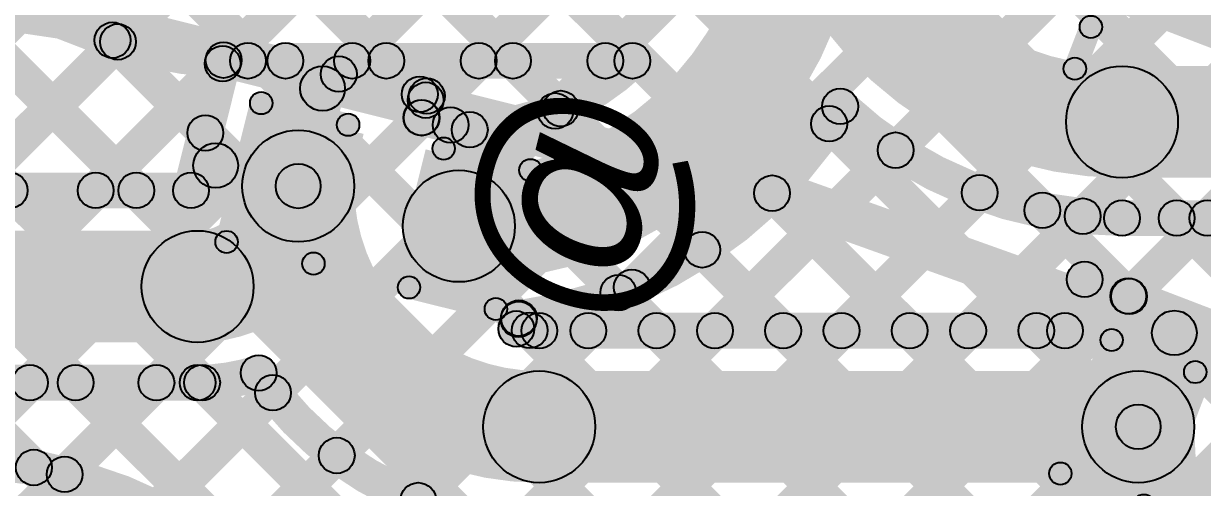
# Model space of a CAD drawing. Header units: millimetres. Extents: x -2.17 to 2.17, y -2.17 to 2.17.
# Drawn here: x 0.3077 to 0.5711, y 1.5085 to 1.6122 of the extents above; entities that cross this region are included whole.
import ezdxf

# ---------------------------------------------------------------- set-up
doc = ezdxf.new("R2010")
doc.units = ezdxf.units.MM
doc.header["$MEASUREMENT"] = 0
for name, color, linetype in [('BottomLayer', 5, 'Continuous'), ('Mechanical2', 216, 'Continuous'), ('TopLayer', 1, 'Continuous'), ('TopOverlay', 2, 'Continuous'), ('TopPaste', 8, 'Continuous'), ('TopSolder', 216, 'Continuous')]:
    doc.layers.add(name, color=color, linetype=linetype)

# ---------------------------------------------------------------- blocks, each defined once
blk = doc.blocks.new('WS2812B_M____161')
at = {"layer": 'TopLayer'}
for points in [[(-0.09409, 0.05079), (-0.03504, 0.05079), (-0.03504, 0.01142), (-0.09409, 0.01142)], [(0.03504, 0.05079), (0.09409, 0.05079), (0.09409, 0.01142), (0.03504, 0.01142)], [(-0.09409, -0.01142), (-0.03504, -0.01142), (-0.03504, -0.05079), (-0.09409, -0.05079)], [(0.03504, -0.01142), (0.09409, -0.01142), (0.09409, -0.05079), (0.03504, -0.05079)]]:
    blk.add_hatch(color=1, dxfattribs=at).paths.add_polyline_path(points)
at = {"layer": 'TopOverlay'}
h = blk.add_hatch(color=2, dxfattribs=at)
edge = h.paths.add_edge_path()
edge.add_arc((-0.07, 0.07), 0.0025, 0, 360)
h = blk.add_hatch(color=2, dxfattribs=at)
edge = h.paths.add_edge_path()
edge.add_arc((-0.07, 0.07), 0.0025, 0, 360)
for points in [[(0.07, 0.0725), (0.07, 0.0675), (-0.07, 0.0675), (-0.07, 0.0725)], [(-0.0725, 0.07), (-0.0675, 0.07), (-0.0675, 0.06), (-0.0725, 0.06)], [(0.0675, 0.07), (0.0725, 0.07), (0.0725, 0.06), (0.0675, 0.06)], [(-0.0725, -0.06), (-0.0675, -0.06), (-0.0675, -0.07), (-0.0725, -0.07)], [(0.0675, -0.06), (0.0725, -0.06), (0.0725, -0.07), (0.0675, -0.07)], [(0.07, -0.0675), (0.07, -0.0725), (-0.07, -0.0725), (-0.07, -0.0675)]]:
    blk.add_hatch(color=2, dxfattribs=at).paths.add_polyline_path(points)
h = blk.add_hatch(color=2, dxfattribs=at)
edge = h.paths.add_edge_path()
edge.add_arc((0.07, 0.07), 0.0025, 0, 360)
h = blk.add_hatch(color=2, dxfattribs=at)
edge = h.paths.add_edge_path()
edge.add_arc((0.07, 0.07), 0.0025, 0, 360)
h = blk.add_hatch(color=2, dxfattribs=at)
edge = h.paths.add_edge_path()
edge.add_arc((-0.091, 0.061), 0.0025, 0, 360)
h = blk.add_hatch(color=2, dxfattribs=at)
edge = h.paths.add_edge_path()
edge.add_arc((-0.085, 0.061), 0.0025, 0, 360)
h = blk.add_hatch(color=2, dxfattribs=at)
edge = h.paths.add_edge_path()
edge.add_arc((-0.07, 0.06), 0.0025, 0, 360)
h = blk.add_hatch(color=2, dxfattribs=at)
edge = h.paths.add_edge_path()
edge.add_arc((0.07, 0.06), 0.0025, 0, 360)
h = blk.add_hatch(color=2, dxfattribs=at)
edge = h.paths.add_edge_path()
edge.add_arc((-0.07, -0.06), 0.0025, 0, 360)
h = blk.add_hatch(color=2, dxfattribs=at)
edge = h.paths.add_edge_path()
edge.add_arc((0.07, -0.06), 0.0025, 0, 360)
h = blk.add_hatch(color=2, dxfattribs=at)
edge = h.paths.add_edge_path()
edge.add_arc((-0.07, -0.07), 0.0025, 0, 360)
h = blk.add_hatch(color=2, dxfattribs=at)
edge = h.paths.add_edge_path()
edge.add_arc((-0.07, -0.07), 0.0025, 0, 360)
h = blk.add_hatch(color=2, dxfattribs=at)
edge = h.paths.add_edge_path()
edge.add_arc((0.07, -0.07), 0.0025, 0, 360)
h = blk.add_hatch(color=2, dxfattribs=at)
edge = h.paths.add_edge_path()
edge.add_arc((0.07, -0.07), 0.0025, 0, 360)
at = {"layer": 'TopPaste'}
for points in [[(-0.09409, 0.05079), (-0.03504, 0.05079), (-0.03504, 0.01142), (-0.09409, 0.01142)], [(0.03504, 0.05079), (0.09409, 0.05079), (0.09409, 0.01142), (0.03504, 0.01142)], [(-0.09409, -0.01142), (-0.03504, -0.01142), (-0.03504, -0.05079), (-0.09409, -0.05079)], [(0.03504, -0.01142), (0.09409, -0.01142), (0.09409, -0.05079), (0.03504, -0.05079)]]:
    blk.add_hatch(color=8, dxfattribs=at).paths.add_polyline_path(points)
at = {"layer": 'TopSolder'}
for points in [[(-0.09809, 0.05479), (-0.03104, 0.05479), (-0.03104, 0.00742), (-0.09809, 0.00742)], [(0.03104, 0.05479), (0.09809, 0.05479), (0.09809, 0.00742), (0.03104, 0.00742)], [(-0.09809, -0.00742), (-0.03104, -0.00742), (-0.03104, -0.05479), (-0.09809, -0.05479)], [(0.03104, -0.00742), (0.09809, -0.00742), (0.09809, -0.05479), (0.03104, -0.05479)]]:
    blk.add_hatch(color=216, dxfattribs=at).paths.add_polyline_path(points)
at = {"layer": 'TopOverlay', "const_width": 0.005}
blk.add_lwpolyline([(-0.085, 0.061, 1), (-0.091, 0.061, 1)], format="xyb", close=True, dxfattribs=at)
at = {"layer": 'TopOverlay'}
for centre in [(-0.07, 0.07), (-0.07, 0.07), (0.07, 0.07), (0.07, 0.07), (-0.091, 0.061), (-0.085, 0.061), (-0.07, 0.06), (0.07, 0.06), (-0.07, -0.06), (0.07, -0.06), (-0.07, -0.07), (-0.07, -0.07), (0.07, -0.07), (0.07, -0.07)]:
    blk.add_circle(centre, 0.0025, dxfattribs=at)
blk = doc.blocks.new('C__0402_337')
at = {"layer": 'TopLayer'}
for points in [[(-0.0275, -0.0125), (-0.0275, 0.0125), (-0.0095, 0.0125), (-0.0095, -0.0125)], [(0.0095, -0.0125), (0.0095, 0.0125), (0.0275, 0.0125), (0.0275, -0.0125)]]:
    blk.add_hatch(color=1, dxfattribs=at).paths.add_polyline_path(points)
at = {"layer": 'TopOverlay'}
h = blk.add_hatch(color=2, dxfattribs=at)
edge = h.paths.add_edge_path()
edge.add_arc((-0.031, 0.016), 0.0025, 0, 360)
h = blk.add_hatch(color=2, dxfattribs=at)
edge = h.paths.add_edge_path()
edge.add_arc((-0.031, 0.016), 0.0025, 0, 360)
for points in [[(-0.031, 0.0135), (-0.031, 0.0185), (-0.011, 0.0185), (-0.011, 0.0135)], [(0.011, 0.0135), (0.011, 0.0185), (0.031, 0.0185), (0.031, 0.0135)], [(-0.0285, -0.016), (-0.0335, -0.016), (-0.0335, 0.016), (-0.0285, 0.016)], [(0.0335, -0.016), (0.0285, -0.016), (0.0285, 0.016), (0.0335, 0.016)], [(-0.031, -0.0185), (-0.031, -0.0135), (-0.011, -0.0135), (-0.011, -0.0185)], [(0.011, -0.0185), (0.011, -0.0135), (0.031, -0.0135), (0.031, -0.0185)]]:
    blk.add_hatch(color=2, dxfattribs=at).paths.add_polyline_path(points)
h = blk.add_hatch(color=2, dxfattribs=at)
edge = h.paths.add_edge_path()
edge.add_arc((-0.011, 0.016), 0.0025, 0, 360)
h = blk.add_hatch(color=2, dxfattribs=at)
edge = h.paths.add_edge_path()
edge.add_arc((0.011, 0.016), 0.0025, 0, 360)
h = blk.add_hatch(color=2, dxfattribs=at)
edge = h.paths.add_edge_path()
edge.add_arc((0.031, 0.016), 0.0025, 0, 360)
h = blk.add_hatch(color=2, dxfattribs=at)
edge = h.paths.add_edge_path()
edge.add_arc((0.031, 0.016), 0.0025, 0, 360)
h = blk.add_hatch(color=2, dxfattribs=at)
edge = h.paths.add_edge_path()
edge.add_arc((-0.031, -0.016), 0.0025, 0, 360)
h = blk.add_hatch(color=2, dxfattribs=at)
edge = h.paths.add_edge_path()
edge.add_arc((-0.031, -0.016), 0.0025, 0, 360)
h = blk.add_hatch(color=2, dxfattribs=at)
edge = h.paths.add_edge_path()
edge.add_arc((-0.011, -0.016), 0.0025, 0, 360)
h = blk.add_hatch(color=2, dxfattribs=at)
edge = h.paths.add_edge_path()
edge.add_arc((0.011, -0.016), 0.0025, 0, 360)
h = blk.add_hatch(color=2, dxfattribs=at)
edge = h.paths.add_edge_path()
edge.add_arc((0.031, -0.016), 0.0025, 0, 360)
h = blk.add_hatch(color=2, dxfattribs=at)
edge = h.paths.add_edge_path()
edge.add_arc((0.031, -0.016), 0.0025, 0, 360)
at = {"layer": 'TopPaste'}
for points in [[(-0.0275, -0.0125), (-0.0275, 0.0125), (-0.0095, 0.0125), (-0.0095, -0.0125)], [(0.0095, -0.0125), (0.0095, 0.0125), (0.0275, 0.0125), (0.0275, -0.0125)]]:
    blk.add_hatch(color=8, dxfattribs=at).paths.add_polyline_path(points)
at = {"layer": 'TopSolder'}
for points in [[(-0.02986, -0.01486), (-0.02986, 0.01486), (-0.00714, 0.01486), (-0.00714, -0.01486)], [(0.00714, -0.01486), (0.00714, 0.01486), (0.02986, 0.01486), (0.02986, -0.01486)]]:
    blk.add_hatch(color=216, dxfattribs=at).paths.add_polyline_path(points)
at = {"layer": 'TopOverlay'}
for centre in [(-0.031, 0.016), (-0.031, 0.016), (-0.011, 0.016), (0.011, 0.016), (0.031, 0.016), (0.031, 0.016), (-0.031, -0.016), (-0.031, -0.016), (-0.011, -0.016), (0.011, -0.016), (0.031, -0.016), (0.031, -0.016)]:
    blk.add_circle(centre, 0.0025, dxfattribs=at)
blk = doc.blocks.new('C__0402_338')
at = {"layer": 'TopLayer'}
for points in [[(-0.0275, -0.0125), (-0.0275, 0.0125), (-0.0095, 0.0125), (-0.0095, -0.0125)], [(0.0095, -0.0125), (0.0095, 0.0125), (0.0275, 0.0125), (0.0275, -0.0125)]]:
    blk.add_hatch(color=1, dxfattribs=at).paths.add_polyline_path(points)
at = {"layer": 'TopOverlay'}
h = blk.add_hatch(color=2, dxfattribs=at)
edge = h.paths.add_edge_path()
edge.add_arc((-0.031, 0.016), 0.0025, 0, 360)
h = blk.add_hatch(color=2, dxfattribs=at)
edge = h.paths.add_edge_path()
edge.add_arc((-0.031, 0.016), 0.0025, 0, 360)
for points in [[(-0.031, 0.0135), (-0.031, 0.0185), (-0.011, 0.0185), (-0.011, 0.0135)], [(0.011, 0.0135), (0.011, 0.0185), (0.031, 0.0185), (0.031, 0.0135)], [(-0.0285, -0.016), (-0.0335, -0.016), (-0.0335, 0.016), (-0.0285, 0.016)], [(0.0335, -0.016), (0.0285, -0.016), (0.0285, 0.016), (0.0335, 0.016)], [(-0.031, -0.0185), (-0.031, -0.0135), (-0.011, -0.0135), (-0.011, -0.0185)], [(0.011, -0.0185), (0.011, -0.0135), (0.031, -0.0135), (0.031, -0.0185)]]:
    blk.add_hatch(color=2, dxfattribs=at).paths.add_polyline_path(points)
h = blk.add_hatch(color=2, dxfattribs=at)
edge = h.paths.add_edge_path()
edge.add_arc((-0.011, 0.016), 0.0025, 0, 360)
h = blk.add_hatch(color=2, dxfattribs=at)
edge = h.paths.add_edge_path()
edge.add_arc((0.011, 0.016), 0.0025, 0, 360)
h = blk.add_hatch(color=2, dxfattribs=at)
edge = h.paths.add_edge_path()
edge.add_arc((0.031, 0.016), 0.0025, 0, 360)
h = blk.add_hatch(color=2, dxfattribs=at)
edge = h.paths.add_edge_path()
edge.add_arc((0.031, 0.016), 0.0025, 0, 360)
h = blk.add_hatch(color=2, dxfattribs=at)
edge = h.paths.add_edge_path()
edge.add_arc((-0.031, -0.016), 0.0025, 0, 360)
h = blk.add_hatch(color=2, dxfattribs=at)
edge = h.paths.add_edge_path()
edge.add_arc((-0.031, -0.016), 0.0025, 0, 360)
h = blk.add_hatch(color=2, dxfattribs=at)
edge = h.paths.add_edge_path()
edge.add_arc((-0.011, -0.016), 0.0025, 0, 360)
h = blk.add_hatch(color=2, dxfattribs=at)
edge = h.paths.add_edge_path()
edge.add_arc((0.011, -0.016), 0.0025, 0, 360)
h = blk.add_hatch(color=2, dxfattribs=at)
edge = h.paths.add_edge_path()
edge.add_arc((0.031, -0.016), 0.0025, 0, 360)
h = blk.add_hatch(color=2, dxfattribs=at)
edge = h.paths.add_edge_path()
edge.add_arc((0.031, -0.016), 0.0025, 0, 360)
at = {"layer": 'TopPaste'}
for points in [[(-0.0275, -0.0125), (-0.0275, 0.0125), (-0.0095, 0.0125), (-0.0095, -0.0125)], [(0.0095, -0.0125), (0.0095, 0.0125), (0.0275, 0.0125), (0.0275, -0.0125)]]:
    blk.add_hatch(color=8, dxfattribs=at).paths.add_polyline_path(points)
at = {"layer": 'TopSolder'}
for points in [[(-0.02986, -0.01486), (-0.02986, 0.01486), (-0.00714, 0.01486), (-0.00714, -0.01486)], [(0.00714, -0.01486), (0.00714, 0.01486), (0.02986, 0.01486), (0.02986, -0.01486)]]:
    blk.add_hatch(color=216, dxfattribs=at).paths.add_polyline_path(points)
at = {"layer": 'TopOverlay'}
for centre in [(-0.031, 0.016), (-0.031, 0.016), (-0.011, 0.016), (0.011, 0.016), (0.031, 0.016), (0.031, 0.016), (-0.031, -0.016), (-0.031, -0.016), (-0.011, -0.016), (0.011, -0.016), (0.031, -0.016), (0.031, -0.016)]:
    blk.add_circle(centre, 0.0025, dxfattribs=at)

msp = doc.modelspace()

# ---------------------------------------------------------------- hatches: boundary and pattern name
at = {"layer": 'BottomLayer'}
for points in [[(-0.06781, 2.05478), (-0.06216, 2.06043), (1.40406, 0.59422), (1.3984, 0.58856)], [(-0.03919, 2.05444), (-0.03353, 2.0601), (1.43235, 0.59422), (1.42669, 0.58856)], [(-0.01057, 2.0541), (-0.00491, 2.05976), (1.46063, 0.59422), (1.45497, 0.58856)], [(-0.09322, 2.0519), (-0.08756, 2.05756), (1.37578, 0.59422), (1.37012, 0.58856)], [(0.01806, 2.05376), (0.02372, 2.05942), (1.48891, 0.59422), (1.48326, 0.58856)], [(0.04668, 2.05342), (0.05234, 2.05908), (1.5172, 0.59422), (1.51154, 0.58856)], [(0.07531, 2.05308), (0.08096, 2.05874), (1.54548, 0.59422), (1.53983, 0.58856)], [(0.10393, 2.05274), (0.10959, 2.0584), (1.57377, 0.59422), (1.56811, 0.58856)], [(0.24683, 1.54882), (0.24117, 1.55447), (0.65005, 1.96336), (0.65571, 1.9577)], [(0.24683, 1.52053), (0.24117, 1.52619), (0.67069, 1.9557), (0.67634, 1.95005)], [(0.24683, 1.49225), (0.24117, 1.4979), (0.69132, 1.94805), (0.69698, 1.9424)], [(0.24683, 1.46396), (0.24117, 1.46962), (0.71195, 1.9404), (0.71761, 1.93474)], [(0.24719, 1.43604), (0.24153, 1.4417), (0.73258, 1.93275), (0.73824, 1.92709)], [(0.25175, 1.41232), (0.24609, 1.41797), (0.75322, 1.9251), (0.75887, 1.91944)], [(0.19433, 1.32661), (0.18867, 1.33227), (0.77385, 1.91744), (0.77951, 1.91179)], [(0.19433, 1.29833), (0.18867, 1.30398), (0.79332, 1.90863), (0.79898, 1.90298)], [(0.19433, 1.27004), (0.18867, 1.2757), (0.81279, 1.89982), (0.81845, 1.89416)], [(0.19433, 1.24176), (0.18867, 1.24741), (0.83226, 1.89101), (0.83792, 1.88535)], [(0.19433, 1.21347), (0.18867, 1.21913), (0.85173, 1.88219), (0.85739, 1.87654)], [(0.19433, 1.18519), (0.18867, 1.19085), (0.87121, 1.87338), (0.87686, 1.86772)], [(0.19433, 1.1569), (0.18867, 1.16256), (0.89068, 1.86457), (0.89633, 1.85891)], [(0.19433, 1.12862), (0.18867, 1.13428), (0.91015, 1.85575), (0.9158, 1.8501)], [(0.24117, 1.68923), (0.24682, 1.69489), (1.34749, 0.59422), (1.34184, 0.58856)], [(0.24117, 1.66094), (0.24683, 1.6666), (1.31921, 0.59422), (1.31355, 0.58856)], [(0.24117, 1.63266), (0.24683, 1.63831), (1.29092, 0.59422), (1.28527, 0.58856)], [(0.24117, 1.60437), (0.24683, 1.61003), (1.26264, 0.59422), (1.25698, 0.58856)], [(0.24117, 1.57609), (0.24683, 1.58174), (1.23436, 0.59422), (1.2287, 0.58856)]]:
    msp.add_hatch(color=5, dxfattribs=at).paths.add_polyline_path(points)
at = {"layer": 'TopLayer'}
for points in [[(0.28642, 1.61569), (0.29208, 1.62135), (0.33571, 1.57772), (0.33005, 1.57206)], [(0.27007, 1.57206), (0.26442, 1.57772), (0.306, 1.6193), (0.31165, 1.61364)], [(0.29836, 1.57206), (0.2927, 1.57772), (0.32594, 1.61096), (0.3316, 1.6053)], [(0.32473, 1.60567), (0.33039, 1.61133), (0.35114, 1.59057), (0.34548, 1.58492)], [(0.36522, 1.60001), (0.36716, 1.60777), (0.39874, 1.59989), (0.39681, 1.59213)], [(0.36619, 1.59989), (0.36619, 1.60789), (0.44371, 1.60789), (0.44371, 1.59989)], [(0.38095, 1.59809), (0.37529, 1.60374), (0.37827, 1.60672), (0.38393, 1.60106)], [(0.3859, 1.60106), (0.39156, 1.60672), (0.39905, 1.59923), (0.39339, 1.59357)], [(0.39947, 1.58832), (0.39381, 1.59397), (0.40655, 1.60672), (0.41221, 1.60106)], [(0.41419, 1.60106), (0.41985, 1.60672), (0.43052, 1.59604), (0.42486, 1.59039)], [(0.42929, 1.58986), (0.42364, 1.59552), (0.43484, 1.60672), (0.44049, 1.60106)], [(0.32664, 1.57206), (0.32098, 1.57772), (0.34934, 1.60608), (0.355, 1.60042)], [(0.34898, 1.57392), (0.34122, 1.57586), (0.34849, 1.605), (0.35625, 1.60307)], [(0.5531, 1.57771), (0.5531, 1.60271), (0.68213, 1.60271), (0.68213, 1.57771)], [(0.3739, 1.57466), (0.3642, 1.57707), (0.36964, 1.59891), (0.37934, 1.59649)], [(0.40045, 1.59019), (0.39269, 1.59213), (0.3939, 1.59698), (0.40166, 1.59505)], [(0.39472, 1.59225), (0.40037, 1.59791), (0.40591, 1.59237), (0.40026, 1.58671)], [(0.3956, 1.58728), (0.39754, 1.59504), (0.40835, 1.59235), (0.40641, 1.58459)], [(0.48484, 1.58697), (0.4905, 1.59263), (0.53678, 1.54635), (0.53113, 1.54069)], [(0.46498, 1.54069), (0.45932, 1.54635), (0.49969, 1.58672), (0.50535, 1.58106)], [(0.3494, 1.57561), (0.35182, 1.58531), (0.37026, 1.58072), (0.36784, 1.57101)], [(0.212, 1.57089), (0.212, 1.57889), (0.3451, 1.57889), (0.3451, 1.57089)], [(0.4721, 1.57144), (0.47775, 1.5771), (0.5085, 1.54635), (0.50284, 1.54069)], [(0.49326, 1.54069), (0.4876, 1.54635), (0.51848, 1.57722), (0.52413, 1.57156)], [(0.53248, 1.56763), (0.53813, 1.57328), (0.55733, 1.55409), (0.55167, 1.54843)], [(0.5531, 1.56471), (0.5531, 1.57271), (0.65664, 1.57271), (0.65664, 1.56471)], [(0.52155, 1.54069), (0.51589, 1.54635), (0.5415, 1.57196), (0.54716, 1.56631)], [(0.5575, 1.54836), (0.55185, 1.55402), (0.56937, 1.57154), (0.57503, 1.56589)], [(0.5625, 1.56589), (0.56816, 1.57154), (0.60654, 1.53316), (0.60088, 1.52751)], [(0.212, 1.54089), (0.212, 1.56589), (0.34657, 1.56589), (0.34657, 1.54089)], [(0.45647, 1.55878), (0.46213, 1.56444), (0.48022, 1.54635), (0.47456, 1.54069)], [(0.54332, 1.55127), (0.54619, 1.55874), (0.58913, 1.54225), (0.58626, 1.53478)], [(0.43669, 1.54069), (0.43104, 1.54635), (0.44076, 1.55607), (0.44641, 1.55041)], [(0.43776, 1.5492), (0.44342, 1.55486), (0.45193, 1.54635), (0.44627, 1.54069)], [(0.54408, 1.54209), (0.53661, 1.54495), (0.54102, 1.55644), (0.54849, 1.55357)], [(0.41547, 1.54321), (0.42113, 1.54887), (0.42358, 1.54642), (0.41792, 1.54076)], [(0.4229, 1.53952), (0.4229, 1.54752), (0.54035, 1.54752), (0.54035, 1.53952)], [(0.5614, 1.52023), (0.55206, 1.52381), (0.56012, 1.54482), (0.56946, 1.54123)], [(0.212, 1.52789), (0.212, 1.53589), (0.34657, 1.53589), (0.34657, 1.52789)], [(0.2882, 1.52906), (0.29386, 1.53472), (0.31282, 1.51575), (0.30716, 1.5101)], [(0.29489, 1.51203), (0.28923, 1.51768), (0.30627, 1.53472), (0.31193, 1.52906)], [(0.3197, 1.50855), (0.31404, 1.51421), (0.33455, 1.53472), (0.34021, 1.52906)], [(0.31648, 1.52906), (0.32214, 1.53472), (0.40004, 1.45682), (0.39438, 1.45116)], [(0.34476, 1.52907), (0.35041, 1.53473), (0.42742, 1.45772), (0.42177, 1.45206)], [(0.4229, 1.50952), (0.4229, 1.53452), (0.55673, 1.53452), (0.55673, 1.50952)], [(0.34036, 1.50093), (0.33471, 1.50659), (0.36058, 1.53246), (0.36623, 1.5268)], [(0.35794, 1.49023), (0.35229, 1.49588), (0.37484, 1.51843), (0.38049, 1.51278)]]:
    msp.add_hatch(color=1, dxfattribs=at).paths.add_polyline_path(points)
h = msp.add_hatch(color=1, dxfattribs=at)
edge = h.paths.add_edge_path()
edge.add_arc((0.32756, 1.6085), 0.004, 0, 360)
h = msp.add_hatch(color=1, dxfattribs=at)
edge = h.paths.add_edge_path()
edge.add_arc((0.32877, 1.60813), 0.004, 0, 360)
h = msp.add_hatch(color=1, dxfattribs=at)
edge = h.paths.add_edge_path()
edge.add_arc((0.35217, 1.60325), 0.004, 0, 360)
h = msp.add_hatch(color=1, dxfattribs=at)
edge = h.paths.add_edge_path()
edge.add_arc((0.35237, 1.60404), 0.004, 0, 360)
h = msp.add_hatch(color=1, dxfattribs=at)
edge = h.paths.add_edge_path()
edge.add_arc((0.35237, 1.60404), 0.004, 0, 360)
h = msp.add_hatch(color=1, dxfattribs=at)
edge = h.paths.add_edge_path()
edge.add_arc((0.35237, 1.60404), 0.004, 0, 360)
h = msp.add_hatch(color=1, dxfattribs=at)
edge = h.paths.add_edge_path()
edge.add_arc((0.35782, 1.60389), 0.004, 0, 360)
h = msp.add_hatch(color=1, dxfattribs=at)
edge = h.paths.add_edge_path()
edge.add_arc((0.36619, 1.60389), 0.004, 0, 360)
h = msp.add_hatch(color=1, dxfattribs=at)
edge = h.paths.add_edge_path()
edge.add_arc((0.36619, 1.60389), 0.004, 0, 360)
h = msp.add_hatch(color=1, dxfattribs=at)
edge = h.paths.add_edge_path()
edge.add_arc((0.3811, 1.60389), 0.004, 0, 360)
h = msp.add_hatch(color=1, dxfattribs=at)
edge = h.paths.add_edge_path()
edge.add_arc((0.38873, 1.60389), 0.004, 0, 360)
h = msp.add_hatch(color=1, dxfattribs=at)
edge = h.paths.add_edge_path()
edge.add_arc((0.40938, 1.60389), 0.004, 0, 360)
h = msp.add_hatch(color=1, dxfattribs=at)
edge = h.paths.add_edge_path()
edge.add_arc((0.41702, 1.60389), 0.004, 0, 360)
h = msp.add_hatch(color=1, dxfattribs=at)
edge = h.paths.add_edge_path()
edge.add_arc((0.43767, 1.60389), 0.004, 0, 360)
h = msp.add_hatch(color=1, dxfattribs=at)
edge = h.paths.add_edge_path()
edge.add_arc((0.44371, 1.60389), 0.004, 0, 360)
h = msp.add_hatch(color=1, dxfattribs=at)
edge = h.paths.add_edge_path()
edge.add_arc((0.44371, 1.60389), 0.004, 0, 360)
h = msp.add_hatch(color=1, dxfattribs=at)
edge = h.paths.add_edge_path()
edge.add_arc((0.37812, 1.60091), 0.004, 0, 360)
h = msp.add_hatch(color=1, dxfattribs=at)
edge = h.paths.add_edge_path()
edge.add_arc((0.37449, 1.5977), 0.005, 0, 360)
h = msp.add_hatch(color=1, dxfattribs=at)
edge = h.paths.add_edge_path()
edge.add_arc((0.5531, 1.59021), 0.0125, 0, 360)
h = msp.add_hatch(color=1, dxfattribs=at)
edge = h.paths.add_edge_path()
edge.add_arc((0.5531, 1.59021), 0.0125, 0, 360)
h = msp.add_hatch(color=1, dxfattribs=at)
edge = h.paths.add_edge_path()
edge.add_arc((0.39622, 1.5964), 0.004, 0, 360)
h = msp.add_hatch(color=1, dxfattribs=at)
edge = h.paths.add_edge_path()
edge.add_arc((0.39754, 1.59508), 0.004, 0, 360)
h = msp.add_hatch(color=1, dxfattribs=at)
edge = h.paths.add_edge_path()
edge.add_arc((0.39778, 1.59601), 0.004, 0, 360)
h = msp.add_hatch(color=1, dxfattribs=at)
edge = h.paths.add_edge_path()
edge.add_arc((0.39778, 1.59601), 0.004, 0, 360)
h = msp.add_hatch(color=1, dxfattribs=at)
edge = h.paths.add_edge_path()
edge.add_arc((0.42647, 1.59269), 0.004, 0, 360)
h = msp.add_hatch(color=1, dxfattribs=at)
edge = h.paths.add_edge_path()
edge.add_arc((0.42769, 1.59321), 0.004, 0, 360)
h = msp.add_hatch(color=1, dxfattribs=at)
edge = h.paths.add_edge_path()
edge.add_arc((0.49013, 1.59369), 0.004, 0, 360)
h = msp.add_hatch(color=1, dxfattribs=at)
edge = h.paths.add_edge_path()
edge.add_arc((0.49013, 1.59369), 0.004, 0, 360)
h = msp.add_hatch(color=1, dxfattribs=at)
edge = h.paths.add_edge_path()
edge.add_arc((0.39657, 1.59116), 0.004, 0, 360)
h = msp.add_hatch(color=1, dxfattribs=at)
edge = h.paths.add_edge_path()
edge.add_arc((0.39657, 1.59116), 0.004, 0, 360)
h = msp.add_hatch(color=1, dxfattribs=at)
edge = h.paths.add_edge_path()
edge.add_arc((0.39664, 1.59114), 0.004, 0, 360)
h = msp.add_hatch(color=1, dxfattribs=at)
edge = h.paths.add_edge_path()
edge.add_arc((0.40309, 1.58954), 0.004, 0, 360)
h = msp.add_hatch(color=1, dxfattribs=at)
edge = h.paths.add_edge_path()
edge.add_arc((0.48767, 1.5898), 0.004, 0, 360)
h = msp.add_hatch(color=1, dxfattribs=at)
edge = h.paths.add_edge_path()
edge.add_arc((0.34831, 1.58775), 0.004, 0, 360)
h = msp.add_hatch(color=1, dxfattribs=at)
edge = h.paths.add_edge_path()
edge.add_arc((0.40738, 1.58847), 0.004, 0, 360)
h = msp.add_hatch(color=1, dxfattribs=at)
edge = h.paths.add_edge_path()
edge.add_arc((0.40738, 1.58847), 0.004, 0, 360)
h = msp.add_hatch(color=1, dxfattribs=at)
edge = h.paths.add_edge_path()
edge.add_arc((0.36905, 1.57587), 0.0125, 0, 360)
h = msp.add_hatch(color=1, dxfattribs=at)
edge = h.paths.add_edge_path()
edge.add_arc((0.36905, 1.57587), 0.0125, 0, 360)
h = msp.add_hatch(color=1, dxfattribs=at)
edge = h.paths.add_edge_path()
edge.add_arc((0.50252, 1.58389), 0.004, 0, 360)
h = msp.add_hatch(color=1, dxfattribs=at)
edge = h.paths.add_edge_path()
edge.add_arc((0.35061, 1.58046), 0.005, 0, 360)
h = msp.add_hatch(color=1, dxfattribs=at)
edge = h.paths.add_edge_path()
edge.add_arc((0.36905, 1.57587), 0.005, 0, 360)
h = msp.add_hatch(color=1, dxfattribs=at)
edge = h.paths.add_edge_path()
edge.add_arc((0.36905, 1.57587), 0.005, 0, 360)
h = msp.add_hatch(color=1, dxfattribs=at)
edge = h.paths.add_edge_path()
edge.add_arc((0.3046, 1.57489), 0.004, 0, 360)
h = msp.add_hatch(color=1, dxfattribs=at)
edge = h.paths.add_edge_path()
edge.add_arc((0.32381, 1.57489), 0.004, 0, 360)
h = msp.add_hatch(color=1, dxfattribs=at)
edge = h.paths.add_edge_path()
edge.add_arc((0.33288, 1.57489), 0.004, 0, 360)
h = msp.add_hatch(color=1, dxfattribs=at)
edge = h.paths.add_edge_path()
edge.add_arc((0.3451, 1.57489), 0.004, 0, 360)
h = msp.add_hatch(color=1, dxfattribs=at)
edge = h.paths.add_edge_path()
edge.add_arc((0.3451, 1.57489), 0.004, 0, 360)
h = msp.add_hatch(color=1, dxfattribs=at)
edge = h.paths.add_edge_path()
edge.add_arc((0.40495, 1.56691), 0.0125, 0, 360)
h = msp.add_hatch(color=1, dxfattribs=at)
edge = h.paths.add_edge_path()
edge.add_arc((0.47492, 1.57427), 0.004, 0, 360)
h = msp.add_hatch(color=1, dxfattribs=at)
edge = h.paths.add_edge_path()
edge.add_arc((0.52131, 1.57439), 0.004, 0, 360)
h = msp.add_hatch(color=1, dxfattribs=at)
edge = h.paths.add_edge_path()
edge.add_arc((0.53531, 1.57045), 0.004, 0, 360)
h = msp.add_hatch(color=1, dxfattribs=at)
edge = h.paths.add_edge_path()
edge.add_arc((0.54433, 1.56913), 0.004, 0, 360)
h = msp.add_hatch(color=1, dxfattribs=at)
edge = h.paths.add_edge_path()
edge.add_arc((0.5531, 1.56871), 0.004, 0, 360)
h = msp.add_hatch(color=1, dxfattribs=at)
edge = h.paths.add_edge_path()
edge.add_arc((0.5531, 1.56871), 0.004, 0, 360)
h = msp.add_hatch(color=1, dxfattribs=at)
edge = h.paths.add_edge_path()
edge.add_arc((0.56533, 1.56871), 0.004, 0, 360)
h = msp.add_hatch(color=1, dxfattribs=at)
edge = h.paths.add_edge_path()
edge.add_arc((0.5722, 1.56871), 0.004, 0, 360)
h = msp.add_hatch(color=1, dxfattribs=at)
edge = h.paths.add_edge_path()
edge.add_arc((0.34657, 1.55339), 0.0125, 0, 360)
h = msp.add_hatch(color=1, dxfattribs=at)
edge = h.paths.add_edge_path()
edge.add_arc((0.34657, 1.55339), 0.0125, 0, 360)
h = msp.add_hatch(color=1, dxfattribs=at)
edge = h.paths.add_edge_path()
edge.add_arc((0.4593, 1.56161), 0.004, 0, 360)
h = msp.add_hatch(color=1, dxfattribs=at)
edge = h.paths.add_edge_path()
edge.add_arc((0.44359, 1.55324), 0.004, 0, 360)
h = msp.add_hatch(color=1, dxfattribs=at)
edge = h.paths.add_edge_path()
edge.add_arc((0.54475, 1.555), 0.004, 0, 360)
h = msp.add_hatch(color=1, dxfattribs=at)
edge = h.paths.add_edge_path()
edge.add_arc((0.54475, 1.555), 0.004, 0, 360)
h = msp.add_hatch(color=1, dxfattribs=at)
edge = h.paths.add_edge_path()
edge.add_arc((0.44059, 1.55203), 0.004, 0, 360)
h = msp.add_hatch(color=1, dxfattribs=at)
edge = h.paths.add_edge_path()
edge.add_arc((0.5545, 1.55126), 0.004, 0, 360)
h = msp.add_hatch(color=1, dxfattribs=at)
edge = h.paths.add_edge_path()
edge.add_arc((0.55468, 1.55119), 0.004, 0, 360)
h = msp.add_hatch(color=1, dxfattribs=at)
edge = h.paths.add_edge_path()
edge.add_arc((0.4183, 1.54604), 0.004, 0, 360)
h = msp.add_hatch(color=1, dxfattribs=at)
edge = h.paths.add_edge_path()
edge.add_arc((0.41837, 1.54632), 0.004, 0, 360)
h = msp.add_hatch(color=1, dxfattribs=at)
edge = h.paths.add_edge_path()
edge.add_arc((0.41777, 1.54393), 0.004, 0, 360)
h = msp.add_hatch(color=1, dxfattribs=at)
edge = h.paths.add_edge_path()
edge.add_arc((0.42075, 1.54359), 0.004, 0, 360)
h = msp.add_hatch(color=1, dxfattribs=at)
edge = h.paths.add_edge_path()
edge.add_arc((0.4229, 1.54352), 0.004, 0, 360)
h = msp.add_hatch(color=1, dxfattribs=at)
edge = h.paths.add_edge_path()
edge.add_arc((0.4229, 1.54352), 0.004, 0, 360)
h = msp.add_hatch(color=1, dxfattribs=at)
edge = h.paths.add_edge_path()
edge.add_arc((0.43386, 1.54352), 0.004, 0, 360)
h = msp.add_hatch(color=1, dxfattribs=at)
edge = h.paths.add_edge_path()
edge.add_arc((0.4491, 1.54352), 0.004, 0, 360)
h = msp.add_hatch(color=1, dxfattribs=at)
edge = h.paths.add_edge_path()
edge.add_arc((0.46215, 1.54352), 0.004, 0, 360)
h = msp.add_hatch(color=1, dxfattribs=at)
edge = h.paths.add_edge_path()
edge.add_arc((0.47739, 1.54352), 0.004, 0, 360)
h = msp.add_hatch(color=1, dxfattribs=at)
edge = h.paths.add_edge_path()
edge.add_arc((0.49043, 1.54352), 0.004, 0, 360)
h = msp.add_hatch(color=1, dxfattribs=at)
edge = h.paths.add_edge_path()
edge.add_arc((0.50567, 1.54352), 0.004, 0, 360)
h = msp.add_hatch(color=1, dxfattribs=at)
edge = h.paths.add_edge_path()
edge.add_arc((0.51872, 1.54352), 0.004, 0, 360)
h = msp.add_hatch(color=1, dxfattribs=at)
edge = h.paths.add_edge_path()
edge.add_arc((0.53396, 1.54352), 0.004, 0, 360)
h = msp.add_hatch(color=1, dxfattribs=at)
edge = h.paths.add_edge_path()
edge.add_arc((0.54035, 1.54352), 0.004, 0, 360)
h = msp.add_hatch(color=1, dxfattribs=at)
edge = h.paths.add_edge_path()
edge.add_arc((0.54035, 1.54352), 0.004, 0, 360)
h = msp.add_hatch(color=1, dxfattribs=at)
edge = h.paths.add_edge_path()
edge.add_arc((0.56479, 1.54302), 0.005, 0, 360)
h = msp.add_hatch(color=1, dxfattribs=at)
edge = h.paths.add_edge_path()
edge.add_arc((0.3091, 1.53189), 0.004, 0, 360)
h = msp.add_hatch(color=1, dxfattribs=at)
edge = h.paths.add_edge_path()
edge.add_arc((0.31931, 1.53189), 0.004, 0, 360)
h = msp.add_hatch(color=1, dxfattribs=at)
edge = h.paths.add_edge_path()
edge.add_arc((0.33738, 1.53189), 0.004, 0, 360)
h = msp.add_hatch(color=1, dxfattribs=at)
edge = h.paths.add_edge_path()
edge.add_arc((0.34657, 1.53189), 0.004, 0, 360)
h = msp.add_hatch(color=1, dxfattribs=at)
edge = h.paths.add_edge_path()
edge.add_arc((0.34657, 1.53189), 0.004, 0, 360)
h = msp.add_hatch(color=1, dxfattribs=at)
edge = h.paths.add_edge_path()
edge.add_arc((0.34758, 1.5319), 0.004, 0, 360)
h = msp.add_hatch(color=1, dxfattribs=at)
edge = h.paths.add_edge_path()
edge.add_arc((0.36021, 1.53406), 0.004, 0, 360)
h = msp.add_hatch(color=1, dxfattribs=at)
edge = h.paths.add_edge_path()
edge.add_arc((0.36021, 1.53406), 0.004, 0, 360)
h = msp.add_hatch(color=1, dxfattribs=at)
edge = h.paths.add_edge_path()
edge.add_arc((0.3634, 1.52963), 0.004, 0, 360)
h = msp.add_hatch(color=1, dxfattribs=at)
edge = h.paths.add_edge_path()
edge.add_arc((0.4229, 1.52202), 0.0125, 0, 360)
h = msp.add_hatch(color=1, dxfattribs=at)
edge = h.paths.add_edge_path()
edge.add_arc((0.4229, 1.52202), 0.0125, 0, 360)
h = msp.add_hatch(color=1, dxfattribs=at)
edge = h.paths.add_edge_path()
edge.add_arc((0.55673, 1.52202), 0.0125, 0, 360)
h = msp.add_hatch(color=1, dxfattribs=at)
edge = h.paths.add_edge_path()
edge.add_arc((0.55673, 1.52202), 0.0125, 0, 360)
h = msp.add_hatch(color=1, dxfattribs=at)
edge = h.paths.add_edge_path()
edge.add_arc((0.55673, 1.52202), 0.005, 0, 360)
h = msp.add_hatch(color=1, dxfattribs=at)
edge = h.paths.add_edge_path()
edge.add_arc((0.37767, 1.5156), 0.004, 0, 360)
h = msp.add_hatch(color=1, dxfattribs=at)
edge = h.paths.add_edge_path()
edge.add_arc((0.30999, 1.51292), 0.004, 0, 360)
h = msp.add_hatch(color=1, dxfattribs=at)
edge = h.paths.add_edge_path()
edge.add_arc((0.31687, 1.51138), 0.004, 0, 360)
h = msp.add_hatch(color=1, dxfattribs=at)
edge = h.paths.add_edge_path()
edge.add_arc((0.39588, 1.50553), 0.004, 0, 360)

# ---------------------------------------------------------------- linework, layer by layer
at = {"layer": 'Mechanical2', "const_width": 0.01}
for points in [[(2.16535, 0.001, 1), (-2.16535, 0.001, 1)], [(2.08135, -0.01, 1), (-2.04935, -0.01, 1)], [(1.84055, 0.001, 1), (-1.84055, 0.001, 1)], [(1.6437, 0.001, 1), (-1.6437, 0.001, 1)], [(1.50394, 0, 1), (-1.50394, 0, 1)]]:
    msp.add_lwpolyline(points, format="xyb", close=True, dxfattribs=at)
at = {"layer": 'TopLayer'}
for points, const_width in [([(0.5531, 1.59021, -0.414214), (0.48273, 1.66059)], 0.025), ([(0.48273, 1.64469, -0.414214), (0.40495, 1.56691)], 0.025), ([(0.35237, 1.60404, -0.159345), (0.29342, 1.62688)], 0.008), ([(0.35782, 1.60389, -0.013415), (0.35237, 1.60404)], 0.008), ([(0.44371, 1.60389, -0.181083), (0.40738, 1.58847)], 0.008), ([(0.49013, 1.59369, -0.227757), (0.41837, 1.54632)], 0.008), ([(0.5531, 1.56871, -0.191079), (0.49013, 1.59369)], 0.008), ([(0.36905, 1.57587, -0.414214), (0.34657, 1.55339)], 0.025), ([(0.4229, 1.52202, -0.414214), (0.36905, 1.57587)], 0.025), ([(0.4229, 1.54352, -0.039798), (0.41777, 1.54393)], 0.008), ([(0.36021, 1.53406, -0.078998), (0.34657, 1.53189)], 0.008), ([(0.4229, 1.50052, -0.25071), (0.36021, 1.53406)], 0.008), ([(0.63601, 1.44273, -0.414214), (0.55673, 1.52202)], 0.025), ([(0.28927, 1.51489, -0.290394), (0.38895, 1.45166)], 0.008)]:
    msp.add_lwpolyline(points, format="xyb", dxfattribs=dict(at, const_width=const_width))
for centre, radius in [((0.32756, 1.6085), 0.004), ((0.32877, 1.60813), 0.004), ((0.35217, 1.60325), 0.004), ((0.35237, 1.60404), 0.004), ((0.35237, 1.60404), 0.004), ((0.35237, 1.60404), 0.004), ((0.35782, 1.60389), 0.004), ((0.36619, 1.60389), 0.004), ((0.36619, 1.60389), 0.004), ((0.3811, 1.60389), 0.004), ((0.38873, 1.60389), 0.004), ((0.40938, 1.60389), 0.004), ((0.41702, 1.60389), 0.004), ((0.43767, 1.60389), 0.004), ((0.44371, 1.60389), 0.004), ((0.44371, 1.60389), 0.004), ((0.37812, 1.60091), 0.004), ((0.37449, 1.5977), 0.005), ((0.5531, 1.59021), 0.0125), ((0.5531, 1.59021), 0.0125), ((0.39622, 1.5964), 0.004), ((0.39754, 1.59508), 0.004), ((0.39778, 1.59601), 0.004), ((0.39778, 1.59601), 0.004), ((0.42647, 1.59269), 0.004), ((0.42769, 1.59321), 0.004), ((0.49013, 1.59369), 0.004), ((0.49013, 1.59369), 0.004), ((0.39657, 1.59116), 0.004), ((0.39657, 1.59116), 0.004), ((0.39664, 1.59114), 0.004), ((0.40309, 1.58954), 0.004), ((0.48767, 1.5898), 0.004), ((0.34831, 1.58775), 0.004), ((0.40738, 1.58847), 0.004), ((0.40738, 1.58847), 0.004), ((0.36905, 1.57587), 0.0125), ((0.36905, 1.57587), 0.0125), ((0.50252, 1.58389), 0.004), ((0.35061, 1.58046), 0.005), ((0.36905, 1.57587), 0.005), ((0.36905, 1.57587), 0.005), ((0.3046, 1.57489), 0.004), ((0.32381, 1.57489), 0.004), ((0.33288, 1.57489), 0.004), ((0.3451, 1.57489), 0.004), ((0.3451, 1.57489), 0.004), ((0.40495, 1.56691), 0.0125), ((0.47492, 1.57427), 0.004), ((0.52131, 1.57439), 0.004), ((0.53531, 1.57045), 0.004), ((0.54433, 1.56913), 0.004), ((0.5531, 1.56871), 0.004), ((0.5531, 1.56871), 0.004), ((0.56533, 1.56871), 0.004), ((0.5722, 1.56871), 0.004), ((0.34657, 1.55339), 0.0125), ((0.34657, 1.55339), 0.0125), ((0.4593, 1.56161), 0.004), ((0.44359, 1.55324), 0.004), ((0.54475, 1.555), 0.004), ((0.54475, 1.555), 0.004), ((0.44059, 1.55203), 0.004), ((0.5545, 1.55126), 0.004), ((0.55468, 1.55119), 0.004), ((0.4183, 1.54604), 0.004), ((0.41837, 1.54632), 0.004), ((0.41777, 1.54393), 0.004), ((0.42075, 1.54359), 0.004), ((0.4229, 1.54352), 0.004), ((0.4229, 1.54352), 0.004), ((0.43386, 1.54352), 0.004), ((0.4491, 1.54352), 0.004), ((0.46215, 1.54352), 0.004), ((0.47739, 1.54352), 0.004), ((0.49043, 1.54352), 0.004), ((0.50567, 1.54352), 0.004), ((0.51872, 1.54352), 0.004), ((0.53396, 1.54352), 0.004), ((0.54035, 1.54352), 0.004), ((0.54035, 1.54352), 0.004), ((0.56479, 1.54302), 0.005), ((0.3091, 1.53189), 0.004), ((0.31931, 1.53189), 0.004), ((0.33738, 1.53189), 0.004), ((0.34657, 1.53189), 0.004), ((0.34657, 1.53189), 0.004), ((0.34758, 1.5319), 0.004), ((0.36021, 1.53406), 0.004), ((0.36021, 1.53406), 0.004), ((0.3634, 1.52963), 0.004), ((0.4229, 1.52202), 0.0125), ((0.4229, 1.52202), 0.0125), ((0.55673, 1.52202), 0.0125), ((0.55673, 1.52202), 0.0125), ((0.55673, 1.52202), 0.005), ((0.37767, 1.5156), 0.004), ((0.30999, 1.51292), 0.004), ((0.31687, 1.51138), 0.004), ((0.39588, 1.50553), 0.004)]:
    msp.add_circle(centre, radius, dxfattribs=at)

# ---------------------------------------------------------------- block references
for name, p, rotation in [('WS2812B_M____161', (0.633, 1.64239), 159), ('C__0402_338', (0.387, 1.57139), 346), ('C__0402_337', (0.574, 1.51539), 339)]:
    msp.add_blockref(name, p, dxfattribs=dict(rotation=rotation))

# ---------------------------------------------------------------- texts
at = {"layer": 'TopOverlay'}
msp.add_text('@', height=0.04, rotation=76, dxfattribs=at).set_placement((0.443, 1.54139))

doc.saveas('drawing.dxf')
